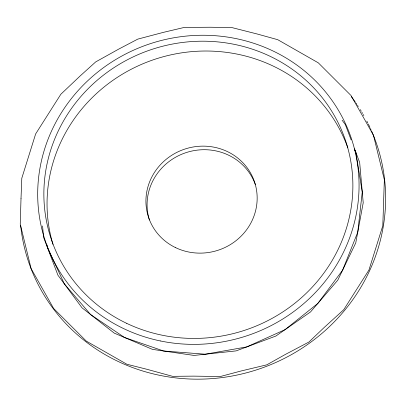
<?xml version="1.0" encoding="UTF-8"?>
<svg xmlns="http://www.w3.org/2000/svg" width="405" height="405" viewBox="0 0 405 405"><rect width="100%" height="100%" fill="white"/><g stroke="black" fill="none" stroke-linecap="round" stroke-linejoin="round"><path stroke-width="0.61" d="M342.119 120.224L345.338 124.583L351.145 139.917M354.517 149.455L355.838 152.305L362.262 191.985L357.742 232.207L342.579 270.221L317.814 303.441L285.13 329.604L246.751 346.923L205.3 354.218L163.595 350.998L124.482 337.476L90.624 314.574L64.334 283.854L47.395 247.415L46.995 244.934M354.496 148.767L359.66 162.4L363.214 202.763L355.752 242.929L337.785 280.164L310.539 311.921L275.871 336.044L236.145 350.887L194.061 355.433L152.498 349.383L114.276 333.138L82.013 307.815L57.895 275.132L43.573 237.32L42.576 225.985M149.415 219.991A55.865 53.247 -17.9 0 1 185.799 152.71A55.865 53.247 -17.9 0 1 255.383 184.634M52.959 244.372A155.181 147.916 -17.9 0 1 155.464 59.079A155.181 147.916 -17.9 0 1 347.819 147.835M371.486 130.82A183.733 175.132 -17.9 0 1 247.465 372.544A183.733 175.132 -17.9 0 1 20.65 225.418M351.363 96.694A183.733 175.132 -17.9 0 1 355.423 102.262M356.142 103.295A183.733 175.132 -17.9 0 1 356.851 104.338M357.554 105.381A183.733 175.132 -17.9 0 1 358.248 106.434M360.293 109.628A183.733 175.132 -17.9 0 1 361.285 111.243M361.938 112.327A183.733 175.132 -17.9 0 1 362.586 113.42M363.219 114.514A183.733 175.132 -17.9 0 1 363.852 115.612M366.864 121.171A183.733 175.132 -17.9 0 1 367.73 122.857M368.292 123.986A183.733 175.132 -17.9 0 1 369.932 127.388M370.459 128.527A183.733 175.132 -17.9 0 1 370.975 129.671M21.014 198.425L20.25 224.183L31.109 268.606L53.637 308.488L86.295 341.106L126.861 364.247L147.126 369.34L172.565 376.326L193.737 376.129L220.295 376.528L240.919 371.026L266.799 364.829L285.469 354.385L308.909 342.038L324.339 327.336L343.754 309.693L368.96 270.014L382.806 225.696L384.35 179.759L373.491 135.336L363.361 117.283L350.963 95.459L318.305 62.836L277.744 39.695L257.286 34.025L232.04 27.616L210.676 27.236L184.305 27.418L163.493 32.339L137.801 39.113L118.948 48.98L95.691 61.909L80.074 76.029L60.846 94.249L35.645 133.928L21.794 178.251L21.014 198.425M175.735 247.703A55.865 53.247 -17.9 0 0 257.119 195.939A55.865 53.247 -17.9 0 0 171.781 155.257A55.865 53.247 -17.9 0 0 175.735 247.703M126.679 323.342A155.181 147.916 -17.9 0 0 352.75 179.552A155.181 147.916 -17.9 0 0 115.693 66.541A155.181 147.916 -17.9 0 0 126.679 323.342M160.35 340.949A161.387 153.834 -17.9 0 0 352.593 142.256A161.387 153.834 -17.9 0 0 82.174 86.23A161.387 153.834 -17.9 0 0 160.35 340.949"/></g></svg>
